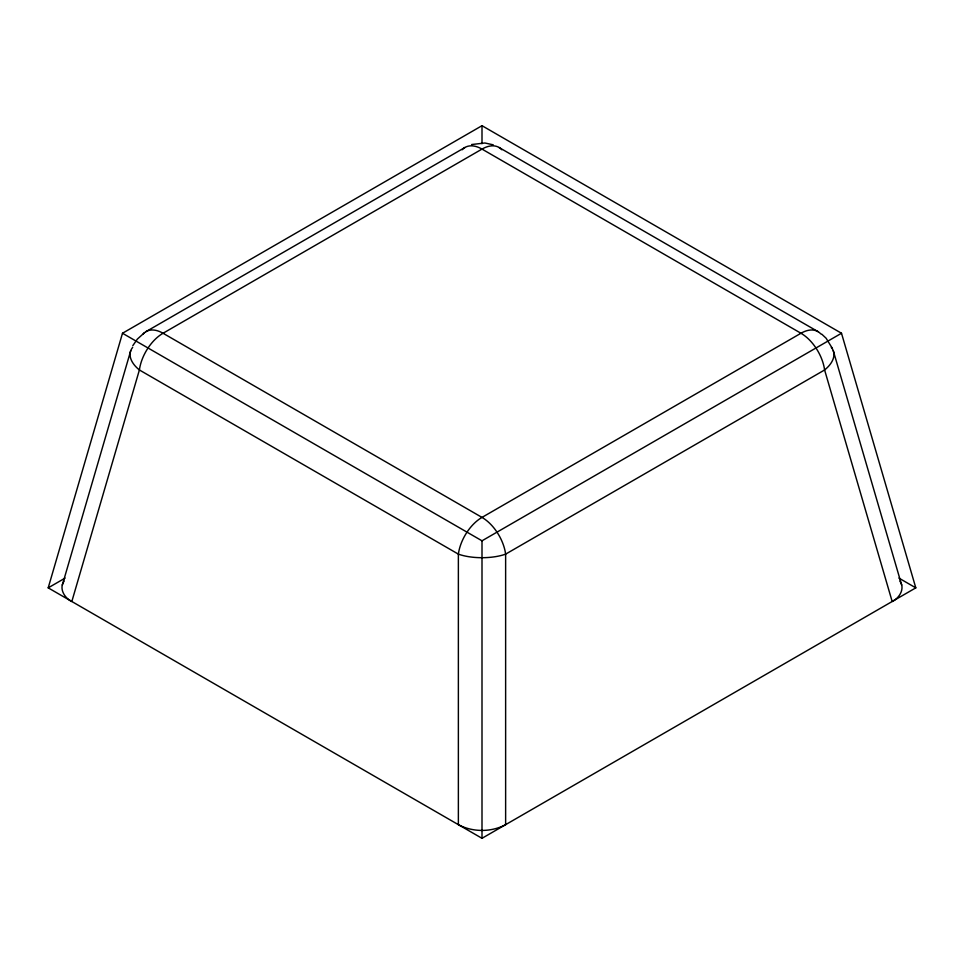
<?xml version="1.0" encoding="UTF-8"?>
<svg xmlns="http://www.w3.org/2000/svg" width="964" height="964" viewBox="0 0 964 964"><rect width="100%" height="100%" fill="white"/><g stroke="black" fill="none" stroke-linecap="round" stroke-linejoin="round"><path stroke-width="1.45" d="M64.13 581.063C58.647 588.498 64.54 598.054 71.83 601.5L139.394 369.971A33.897 19.569 -60 0 1 163.037 333.255L482 149.095A33.897 19.569 -60 0 1 501.834 149.781M48.2 587.859L122.5 333.255L482 125.694L841.5 333.255L915.8 587.859L482 838.306L48.2 587.859L65.13 578.075M62.323 585.064L130.73 350.703M132.779 345.69L137.37 339.099L144.492 332.676M145.95 331.652L464.913 147.492M122.5 333.255L482 540.804L841.5 333.255M471.613 144.528L484.892 142.997L493.243 144.817M818.05 331.652L499.087 147.492M898.87 578.075L915.8 587.859M821.738 334.147L826.136 338.256L832.402 348.486M899.87 581.063C905.329 588.462 899.472 598.078 892.17 601.5L824.606 369.971A33.897 19.569 60 0 0 800.964 333.255L482 149.095A33.897 19.569 60 0 0 462.166 149.781M833.27 350.703L901.677 585.064M482 125.694L482 143.708M482 540.804L482 838.306M132.671 347.389A33.897 19.039 16.3 0 0 139.394 369.971L458.37 554.131A33.897 12.616 0 0 0 505.63 554.131L824.606 369.971A33.897 19.039 -16.3 0 0 831.33 347.389M143.19 333.942A33.897 19.569 60 0 1 163.037 333.255L482 517.403A33.897 19.569 60 0 1 505.63 554.131L505.63 824.666C491.23 832.342 472.77 832.342 458.37 824.666L458.37 554.131A33.897 19.569 -60 0 1 482 517.403L800.964 333.255A33.897 19.569 -60 0 1 820.81 333.942"/></g></svg>
